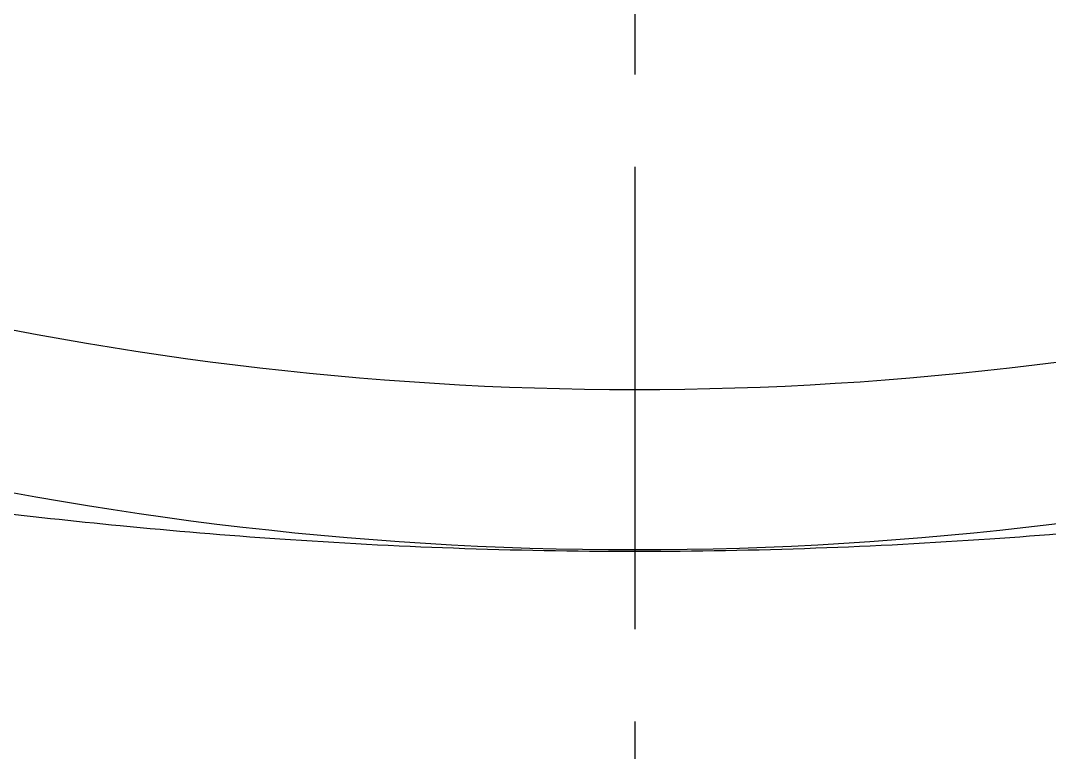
# Model space of a CAD drawing. Extents: x 23502 to 24096, y -2734 to -2314.
# Drawn here: x 23878.86 to 23892.76, y -2502.05 to -2492.16 of the extents above; entities that cross this region are included whole.
import ezdxf

# ---------------------------------------------------------------- set-up
doc = ezdxf.new("R2010")
doc.units = 0
doc.header["$LTSCALE"] = 5
doc.header["$MEASUREMENT"] = 0
doc.linetypes.add('CENTER', pattern=[2, 1.25, -0.25, 0.25, -0.25])
doc.layers.add('CENTER', color=1, linetype='CENTER')
doc.layers.add('DWG', color=7, linetype='CONTINUOUS')

msp = doc.modelspace()

# ---------------------------------------------------------------- linework, layer by layer
at = {"layer": 'CENTER'}
msp.add_line((23887.158, -2434.137), (23887.158, -2569.862), dxfattribs=at)
at = {"layer": 'DWG', "color": 7, "linetype": 'Continuous'}
for centre, radius, start, end in [((23887.19, -2452.725), 44.422, 255.9842, 269.959), ((23887.132, -2452.771), 44.376, 270.0337, 284.0231), ((23887.164, -2453.008), 46.304, 255.9784, 269.9932), ((23887.153, -2453.008), 46.304, 270.0069, 283.9974)]:
    msp.add_arc(centre, radius, start, end, dxfattribs=at)
for points, knots in [([(23874.658, -2498.603), (23874.658, -2498.587), (23874.671, -2498.552), (23874.725, -2498.516), (23874.803, -2498.492), (23874.91, -2498.475), (23875.045, -2498.467), (23875.284, -2498.466), (23875.652, -2498.488), (23876.175, -2498.537), (23876.802, -2498.606), (23877.528, -2498.692), (23878.671, -2498.827), (23880.29, -2499.003), (23882.42, -2499.182), (23884.74, -2499.305), (23886.341, -2499.334), (23887.158, -2499.335)], [0, 0, 0, 0, 0.003745, 0.008338, 0.014721, 0.023244, 0.034022, 0.047091, 0.080072, 0.121918, 0.172207, 0.230411, 0.295956, 0.44654, 0.618447, 0.805352, 1, 1, 1, 1]), ([(23887.158, -2499.335), (23887.975, -2499.334), (23889.576, -2499.305), (23891.896, -2499.182), (23894.026, -2499.003), (23895.645, -2498.827), (23896.789, -2498.692), (23897.514, -2498.606), (23898.141, -2498.537), (23898.664, -2498.488), (23899.032, -2498.467), (23899.271, -2498.467), (23899.406, -2498.475), (23899.513, -2498.492), (23899.591, -2498.516), (23899.645, -2498.552), (23899.658, -2498.587), (23899.658, -2498.603)], [0, 0, 0, 0, 0.194658, 0.381555, 0.553471, 0.704057, 0.769601, 0.827807, 0.878092, 0.919942, 0.952916, 0.965989, 0.976769, 0.985286, 0.991665, 0.996258, 1, 1, 1, 1])]:
    msp.add_open_spline(points, degree=3, knots=knots, dxfattribs=at)

doc.saveas('drawing.dxf')
